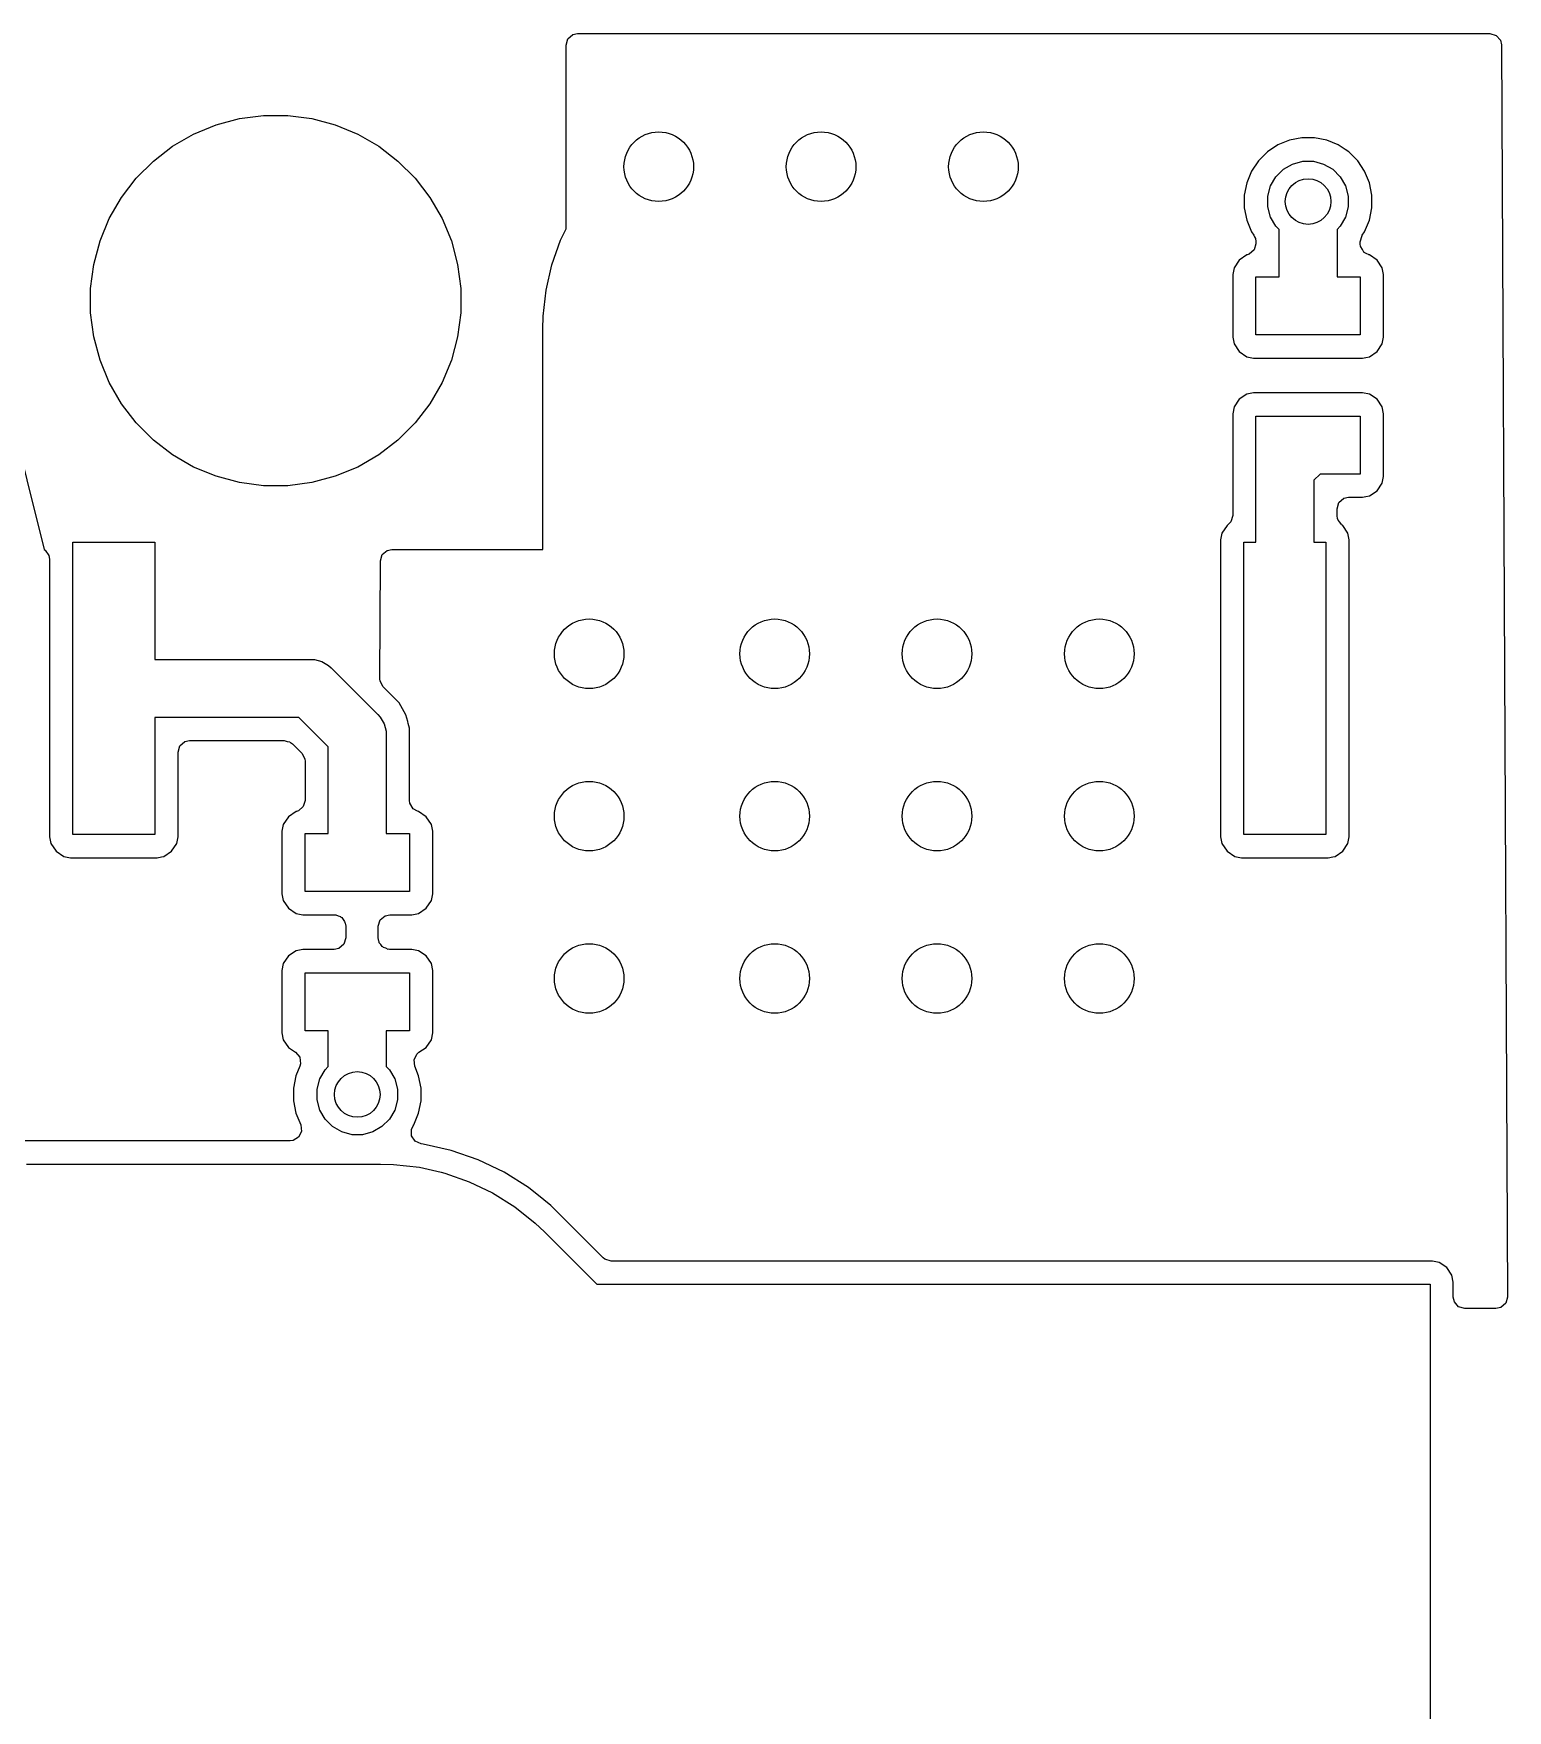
# Model space of a CAD drawing. Extents: x 3.09 to 4.61, y -6.46 to -3.15.
# Drawn here: x 3.97 to 4.606, y -3.876 to -3.153 of the extents above; entities that cross this region are included whole.
import ezdxf

# ---------------------------------------------------------------- set-up
doc = ezdxf.new("R2010")
doc.units = 0
doc.header["$MEASUREMENT"] = 0
doc.layers.add('BLACK', color=7, linetype='CONTINUOUS')

msp = doc.modelspace()

# ---------------------------------------------------------------- linework, layer by layer
at = {"layer": 'BLACK', "linetype": 'CONTINUOUS'}
for p, q in [((4.2, -3.15754), (4.20079, -3.15486)), ((4.2, -3.23677), (4.2, -3.15754)), ((4.20079, -3.15486), (4.2029, -3.15303)), ((4.2029, -3.15303), (4.20496, -3.15258)), ((4.20496, -3.15258), (4.5984, -3.15258)), ((4.5984, -3.15258), (4.60109, -3.15337)), ((4.60109, -3.15337), (4.60292, -3.15548)), ((4.60292, -3.15548), (4.60336, -3.15752)), ((4.60336, -3.15752), (4.60597, -3.69734)), ((4.0592, -3.18925), (4.06957, -3.18789)), ((4.06957, -3.18789), (4.08004, -3.18789)), ((4.08004, -3.18789), (4.09041, -3.18925)), ((4.03942, -3.19597), (4.04909, -3.19196)), ((4.04909, -3.19196), (4.0592, -3.18925)), ((4.09041, -3.18925), (4.10052, -3.19196)), ((4.10052, -3.19196), (4.11019, -3.19597)), ((4.02206, -3.20757), (4.03036, -3.2012)), ((4.03036, -3.2012), (4.03942, -3.19597)), ((4.11019, -3.19597), (4.11925, -3.2012)), ((4.11925, -3.2012), (4.12755, -3.20757)), ((4.50696, -3.20061), (4.50246, -3.20362)), ((4.51197, -3.19854), (4.50696, -3.20061)), ((4.51729, -3.19748), (4.51197, -3.19854)), ((4.51197, -3.19854), (4.51197, -3.19854)), ((4.52271, -3.19748), (4.51729, -3.19748)), ((4.51729, -3.19748), (4.51729, -3.19748)), ((4.52803, -3.19854), (4.52271, -3.19748)), ((4.52271, -3.19748), (4.52271, -3.19748)), ((4.53304, -3.20061), (4.52803, -3.19854)), ((4.53605, -3.20262), (4.53304, -3.20061)), ((4.53754, -3.20362), (4.53605, -3.20262)), ((4.01466, -3.21497), (4.02206, -3.20757)), ((4.12755, -3.20757), (4.13495, -3.21497)), ((4.49862, -3.20746), (4.49561, -3.21196)), ((4.50246, -3.20362), (4.49862, -3.20746)), ((4.49862, -3.20746), (4.49862, -3.20746)), ((4.50246, -3.20362), (4.50246, -3.20362)), ((4.50935, -3.21112), (4.5133, -3.20883)), ((4.5133, -3.20883), (4.51772, -3.20765)), ((4.51772, -3.20765), (4.52228, -3.20765)), ((4.52228, -3.20765), (4.5267, -3.20883)), ((4.5267, -3.20883), (4.53065, -3.21112)), ((4.54138, -3.20746), (4.53754, -3.20362)), ((4.53754, -3.20362), (4.53754, -3.20362)), ((4.54439, -3.21196), (4.54138, -3.20746)), ((4.54138, -3.20746), (4.54138, -3.20746)), ((4.00829, -3.22327), (4.01466, -3.21497)), ((4.13495, -3.21497), (4.14132, -3.22327)), ((4.49354, -3.21697), (4.49248, -3.22229)), ((4.49561, -3.21196), (4.49354, -3.21697)), ((4.49354, -3.21697), (4.49354, -3.21697)), ((4.50383, -3.2183), (4.50612, -3.21435)), ((4.50612, -3.21435), (4.50935, -3.21112)), ((4.53065, -3.21112), (4.53388, -3.21435)), ((4.53388, -3.21435), (4.53617, -3.2183)), ((4.54646, -3.21697), (4.54439, -3.21196)), ((4.54752, -3.22229), (4.54646, -3.21697)), ((4.00305, -3.23233), (4.00829, -3.22327)), ((4.14132, -3.22327), (4.14655, -3.23233)), ((4.49248, -3.22229), (4.49248, -3.22771)), ((4.50265, -3.22272), (4.50383, -3.2183)), ((4.50265, -3.22728), (4.50265, -3.22272)), ((4.53617, -3.2183), (4.53735, -3.22272)), ((4.53735, -3.22272), (4.53735, -3.22728)), ((4.54752, -3.22771), (4.54752, -3.22229)), ((4.49248, -3.22771), (4.49354, -3.23303)), ((4.50383, -3.2317), (4.50265, -3.22728)), ((4.50612, -3.23565), (4.50383, -3.2317)), ((4.53617, -3.2317), (4.53388, -3.23565)), ((4.53735, -3.22728), (4.53617, -3.2317)), ((4.54646, -3.23303), (4.54752, -3.22771)), ((3.99905, -3.242), (4.00305, -3.23233)), ((4.14655, -3.23233), (4.15056, -3.242)), ((4.19761, -3.24173), (4.2, -3.23677)), ((4.49354, -3.23303), (4.49354, -3.23303)), ((4.49354, -3.23303), (4.49561, -3.23804)), ((4.49561, -3.23804), (4.49664, -3.23958)), ((4.5075, -3.23704), (4.50612, -3.23565)), ((4.5075, -3.2575), (4.5075, -3.23704)), ((4.53388, -3.23565), (4.5325, -3.23704)), ((4.5325, -3.23704), (4.5325, -3.2575)), ((4.54336, -3.23958), (4.54439, -3.23804)), ((4.54439, -3.23804), (4.54646, -3.23303)), ((4.54439, -3.23804), (4.54439, -3.23804)), ((4.54439, -3.23804), (4.54439, -3.23804)), ((3.99634, -3.25211), (3.99905, -3.242)), ((4.15056, -3.242), (4.15327, -3.25211)), ((4.19391, -3.25232), (4.19761, -3.24173)), ((4.49669, -3.2459), (4.49458, -3.24773)), ((4.49664, -3.23958), (4.49687, -3.2403)), ((4.49748, -3.24322), (4.49669, -3.2459)), ((4.49687, -3.2403), (4.49728, -3.24094)), ((4.49728, -3.24094), (4.49746, -3.24218)), ((4.49746, -3.24218), (4.49748, -3.24225)), ((4.49748, -3.24225), (4.49748, -3.24234)), ((4.49748, -3.24234), (4.49748, -3.24322)), ((4.54252, -3.24234), (4.54331, -3.23965)), ((4.54252, -3.24322), (4.54252, -3.24234)), ((4.54265, -3.24436), (4.54252, -3.24322)), ((4.54269, -3.24443), (4.54265, -3.24436)), ((4.54272, -3.24461), (4.54269, -3.24443)), ((4.54341, -3.24568), (4.54272, -3.24461)), ((4.54331, -3.23965), (4.54336, -3.23958)), ((4.54404, -3.24679), (4.54341, -3.24568)), ((3.99497, -3.26248), (3.99634, -3.25211)), ((4.15327, -3.25211), (4.15463, -3.26248)), ((4.19141, -3.26325), (4.19391, -3.25232)), ((4.49028, -3.25028), (4.48806, -3.25359)), ((4.49359, -3.24806), (4.49028, -3.25028)), ((4.49373, -3.248), (4.49359, -3.24806)), ((4.49458, -3.24773), (4.49373, -3.248)), ((4.54416, -3.24685), (4.54404, -3.24679)), ((4.54423, -3.24697), (4.54416, -3.24685)), ((4.54539, -3.24749), (4.54423, -3.24697)), ((4.54599, -3.24781), (4.54539, -3.24749)), ((4.54596, -3.24787), (4.54599, -3.24781)), ((4.54641, -3.24806), (4.54596, -3.24787)), ((4.54972, -3.25028), (4.54641, -3.24806)), ((4.55194, -3.25359), (4.54972, -3.25028)), ((4.48806, -3.25359), (4.48748, -3.25651)), ((4.48748, -3.25651), (4.48748, -3.28349)), ((4.4975, -3.2825), (4.4975, -3.2575)), ((4.4975, -3.2575), (4.5075, -3.2575)), ((4.5325, -3.2575), (4.5425, -3.2575)), ((4.5425, -3.2575), (4.5425, -3.2825)), ((4.55252, -3.25651), (4.55194, -3.25359)), ((4.55252, -3.28349), (4.55252, -3.25651)), ((4.55252, -3.25651), (4.55252, -3.25651)), ((4.55252, -3.25651), (4.55252, -3.25651)), ((3.99497, -3.27295), (3.99497, -3.26248)), ((4.15463, -3.26248), (4.15463, -3.27295)), ((4.19016, -3.27439), (4.19141, -3.26325)), ((3.99634, -3.28332), (3.99497, -3.27295)), ((4.15463, -3.27295), (4.15327, -3.28332)), ((4.19, -3.28), (4.19016, -3.27439)), ((4.19, -3.375), (4.19, -3.28)), ((3.99905, -3.29343), (3.99634, -3.28332)), ((4.15327, -3.28332), (4.15056, -3.29343)), ((4.48748, -3.28349), (4.48748, -3.28349)), ((4.48748, -3.28349), (4.48806, -3.28641)), ((4.48806, -3.28641), (4.49028, -3.28972)), ((4.5425, -3.2825), (4.4975, -3.2825)), ((4.54972, -3.28972), (4.55194, -3.28641)), ((4.55194, -3.28641), (4.55252, -3.28349)), ((4.00305, -3.3031), (3.99905, -3.29343)), ((4.15056, -3.29343), (4.14655, -3.3031)), ((4.49028, -3.28972), (4.49359, -3.29194)), ((4.49359, -3.29194), (4.49359, -3.29194)), ((4.49359, -3.29194), (4.49651, -3.29252)), ((4.49651, -3.29252), (4.51704, -3.29252)), ((4.51704, -3.29252), (4.51704, -3.29252)), ((4.51704, -3.29252), (4.52296, -3.29252)), ((4.52296, -3.29252), (4.52296, -3.29252)), ((4.52296, -3.29252), (4.54349, -3.29252)), ((4.54349, -3.29252), (4.54493, -3.29223)), ((4.54349, -3.29252), (4.54349, -3.29252)), ((4.54349, -3.29252), (4.54349, -3.29252)), ((4.54493, -3.29223), (4.54641, -3.29194)), ((4.54641, -3.29194), (4.54972, -3.28972)), ((4.00829, -3.31216), (4.00305, -3.3031)), ((4.14655, -3.3031), (4.14132, -3.31216)), ((4.49028, -3.31028), (4.48806, -3.31359)), ((4.49359, -3.30806), (4.49028, -3.31028)), ((4.49651, -3.30748), (4.49359, -3.30806)), ((4.51704, -3.30748), (4.49651, -3.30748)), ((4.49651, -3.30748), (4.49651, -3.30748)), ((4.52296, -3.30748), (4.51704, -3.30748)), ((4.51704, -3.30748), (4.51704, -3.30748)), ((4.54349, -3.30748), (4.52296, -3.30748)), ((4.52296, -3.30748), (4.52296, -3.30748)), ((4.54641, -3.30806), (4.54349, -3.30748)), ((4.54349, -3.30748), (4.54349, -3.30748)), ((4.54972, -3.31028), (4.54641, -3.30806)), ((4.55194, -3.31359), (4.54972, -3.31028)), ((4.54972, -3.31028), (4.54972, -3.31028)), ((3.96, -3.315), (3.975, -3.375)), ((4.01466, -3.32046), (4.00829, -3.31216)), ((4.14132, -3.31216), (4.13495, -3.32046)), ((4.48806, -3.31359), (4.48748, -3.31651)), ((4.48748, -3.31651), (4.48748, -3.36042)), ((4.4975, -3.3425), (4.4975, -3.3175)), ((4.4975, -3.3175), (4.5425, -3.3175)), ((4.5425, -3.3175), (4.5425, -3.3425)), ((4.55252, -3.31651), (4.55194, -3.31359)), ((4.55194, -3.31359), (4.55194, -3.31359)), ((4.55252, -3.34349), (4.55252, -3.31651)), ((4.55252, -3.31651), (4.55252, -3.31651)), ((4.55252, -3.31651), (4.55252, -3.31651)), ((4.02206, -3.32786), (4.01466, -3.32046)), ((4.13495, -3.32046), (4.12755, -3.32786)), ((4.03036, -3.33423), (4.02206, -3.32786)), ((4.12755, -3.32786), (4.11925, -3.33423)), ((4.03942, -3.33947), (4.03036, -3.33423)), ((4.04909, -3.34347), (4.03942, -3.33947)), ((4.11019, -3.33947), (4.10052, -3.34347)), ((4.11925, -3.33423), (4.11019, -3.33947)), ((4.0592, -3.34618), (4.04909, -3.34347)), ((4.06957, -3.34755), (4.0592, -3.34618)), ((4.09041, -3.34618), (4.08004, -3.34755)), ((4.10052, -3.34347), (4.09041, -3.34618)), ((4.4975, -3.3719), (4.4975, -3.3425)), ((4.52518, -3.3425), (4.5225, -3.34518)), ((4.5225, -3.34518), (4.5225, -3.3719)), ((4.5425, -3.3425), (4.52518, -3.3425)), ((4.54972, -3.34972), (4.55194, -3.34641)), ((4.55194, -3.34641), (4.55252, -3.34349)), ((4.08004, -3.34755), (4.06957, -3.34755)), ((4.53331, -3.3548), (4.53542, -3.35297)), ((4.53542, -3.35297), (4.53748, -3.35252)), ((4.53748, -3.35252), (4.54349, -3.35252)), ((4.54349, -3.35252), (4.54493, -3.35223)), ((4.54349, -3.35252), (4.54349, -3.35252)), ((4.54349, -3.35252), (4.54349, -3.35252)), ((4.54349, -3.35252), (4.54349, -3.35252)), ((4.54493, -3.35223), (4.54641, -3.35194)), ((4.54641, -3.35194), (4.54972, -3.34972)), ((4.48748, -3.36042), (4.48669, -3.3631)), ((4.53252, -3.35748), (4.53331, -3.3548)), ((4.53252, -3.36042), (4.53252, -3.35748)), ((4.53272, -3.36182), (4.53252, -3.36042)), ((4.53285, -3.36202), (4.53272, -3.36182)), ((4.48286, -3.36799), (4.48228, -3.37091)), ((4.48508, -3.36468), (4.48286, -3.36799)), ((4.48528, -3.36454), (4.48508, -3.36468)), ((4.48508, -3.36468), (4.48508, -3.36468)), ((4.48669, -3.3631), (4.48528, -3.36454)), ((4.53293, -3.3624), (4.53285, -3.36202)), ((4.53364, -3.36324), (4.53293, -3.3624)), ((4.53423, -3.36417), (4.53364, -3.36324)), ((4.53452, -3.3643), (4.53423, -3.36417)), ((4.53472, -3.36454), (4.53452, -3.3643)), ((4.53492, -3.36468), (4.53472, -3.36454)), ((4.53714, -3.36799), (4.53492, -3.36468)), ((4.53492, -3.36468), (4.53492, -3.36468)), ((4.53772, -3.37091), (4.53714, -3.36799)), ((4.53714, -3.36799), (4.53714, -3.36799)), ((4.53714, -3.36799), (4.53714, -3.36799)), ((3.975, -3.375), (3.975, -3.375)), ((3.975, -3.375), (3.975, -3.375)), ((3.975, -3.375), (3.97537, -3.37529)), ((3.97537, -3.37529), (3.977, -3.37756)), ((3.9873, -3.4979), (3.9873, -3.3719)), ((3.9873, -3.3719), (4.0227, -3.3719)), ((4.0227, -3.3719), (4.0227, -3.4224)), ((4.12077, -3.37725), (4.1229, -3.37544)), ((4.1229, -3.37544), (4.12493, -3.375)), ((4.12493, -3.375), (4.19, -3.375)), ((4.48228, -3.37091), (4.48228, -3.49889)), ((4.4923, -3.4979), (4.4923, -3.3719)), ((4.4923, -3.3719), (4.4975, -3.3719)), ((4.5225, -3.3719), (4.5277, -3.3719)), ((4.5277, -3.3719), (4.5277, -3.4979)), ((4.53772, -3.49889), (4.53772, -3.37091)), ((3.977, -3.37756), (3.97728, -3.3792)), ((3.97728, -3.3792), (3.97728, -3.49889)), ((4.11968, -3.43075), (4.11997, -3.37993)), ((4.11997, -3.37993), (4.12077, -3.37725)), ((4.0227, -3.4224), (4.0899, -3.4224)), ((4.0899, -3.4224), (4.09153, -3.42251)), ((4.09153, -3.42251), (4.09468, -3.42335)), ((4.09468, -3.42335), (4.09751, -3.42498)), ((4.09751, -3.42498), (4.09874, -3.42606)), ((4.09874, -3.42606), (4.11884, -3.44616)), ((4.11979, -3.43183), (4.11968, -3.43075)), ((4.12113, -3.43428), (4.11979, -3.43183)), ((4.12802, -3.44117), (4.12113, -3.43428)), ((4.13099, -3.44631), (4.12802, -3.44117)), ((4.08472, -3.4474), (4.0227, -3.4474)), ((4.0227, -3.4474), (4.0227, -3.4979)), ((4.0975, -3.46018), (4.08472, -3.4474)), ((4.11884, -3.44616), (4.11992, -3.44739)), ((4.11992, -3.44739), (4.12155, -3.45022)), ((4.13177, -3.44924), (4.13099, -3.44631)), ((4.12155, -3.45022), (4.12239, -3.45337)), ((4.12239, -3.45337), (4.1225, -3.455)), ((4.1225, -3.455), (4.1225, -3.4975)), ((4.13198, -3.45003), (4.13177, -3.44924)), ((4.13252, -3.45204), (4.13198, -3.45003)), ((4.13198, -3.45003), (4.13198, -3.45003)), ((4.13252, -3.48322), (4.13252, -3.45204)), ((4.03272, -3.46238), (4.03351, -3.4597)), ((4.03272, -3.49889), (4.03272, -3.46238)), ((4.03351, -3.4597), (4.03562, -3.45787)), ((4.03562, -3.45787), (4.03768, -3.45742)), ((4.03768, -3.45742), (4.07852, -3.45742)), ((4.07852, -3.45742), (4.0797, -3.45777)), ((4.0797, -3.45777), (4.08089, -3.45803)), ((4.08089, -3.45803), (4.0811, -3.45818)), ((4.0811, -3.45818), (4.0812, -3.45821)), ((4.0812, -3.45821), (4.08202, -3.45887)), ((4.08202, -3.45887), (4.08603, -3.46287)), ((4.08603, -3.46287), (4.08737, -3.46533)), ((4.0975, -3.4975), (4.0975, -3.46018)), ((4.08737, -3.46533), (4.08748, -3.46638)), ((4.08748, -3.46638), (4.08748, -3.48322)), ((4.08748, -3.48322), (4.08669, -3.4859)), ((4.13265, -3.48436), (4.13252, -3.48322)), ((4.13404, -3.48679), (4.13265, -3.48436)), ((4.08028, -3.49028), (4.07806, -3.49359)), ((4.08359, -3.48806), (4.08028, -3.49028)), ((4.08373, -3.488), (4.08359, -3.48806)), ((4.08458, -3.48773), (4.08373, -3.488)), ((4.08669, -3.4859), (4.08458, -3.48773)), ((4.13599, -3.48781), (4.13404, -3.48679)), ((4.13596, -3.48787), (4.13599, -3.48781)), ((4.13641, -3.48806), (4.13596, -3.48787)), ((4.13972, -3.49028), (4.13641, -3.48806)), ((4.14194, -3.49359), (4.13972, -3.49028)), ((3.97728, -3.49889), (3.97728, -3.49889)), ((3.97728, -3.49889), (3.97786, -3.50181)), ((4.0227, -3.4979), (3.9873, -3.4979)), ((4.03214, -3.50181), (4.03272, -3.49889)), ((4.07806, -3.49359), (4.07748, -3.49651)), ((4.07748, -3.49651), (4.07748, -3.52349)), ((4.0875, -3.5225), (4.0875, -3.4975)), ((4.0875, -3.4975), (4.0975, -3.4975)), ((4.1225, -3.4975), (4.1325, -3.4975)), ((4.1325, -3.4975), (4.1325, -3.5225)), ((4.14252, -3.49651), (4.14194, -3.49359)), ((4.14252, -3.52349), (4.14252, -3.49651)), ((4.14252, -3.49651), (4.14252, -3.49651)), ((4.14252, -3.49651), (4.14252, -3.49651)), ((4.48228, -3.49889), (4.48228, -3.49889)), ((4.48228, -3.49889), (4.48286, -3.50181)), ((4.5277, -3.4979), (4.4923, -3.4979)), ((4.53714, -3.50181), (4.53772, -3.49889)), ((3.97786, -3.50181), (3.98008, -3.50512)), ((3.98008, -3.50512), (3.98339, -3.50734)), ((4.02661, -3.50734), (4.02992, -3.50512)), ((4.02992, -3.50512), (4.03214, -3.50181)), ((4.48286, -3.50181), (4.48508, -3.50512)), ((4.48508, -3.50512), (4.48839, -3.50734)), ((4.53161, -3.50734), (4.53492, -3.50512)), ((4.53492, -3.50512), (4.53714, -3.50181)), ((3.98339, -3.50734), (3.98339, -3.50734)), ((3.98339, -3.50734), (3.98631, -3.50792)), ((3.98631, -3.50792), (4.02369, -3.50792)), ((4.02369, -3.50792), (4.02563, -3.50753)), ((4.02369, -3.50792), (4.02369, -3.50792)), ((4.02369, -3.50792), (4.02369, -3.50792)), ((4.02563, -3.50753), (4.02661, -3.50734)), ((4.48839, -3.50734), (4.48839, -3.50734)), ((4.48839, -3.50734), (4.49131, -3.50792)), ((4.49131, -3.50792), (4.52869, -3.50792)), ((4.52869, -3.50792), (4.53063, -3.50753)), ((4.52869, -3.50792), (4.52869, -3.50792)), ((4.52869, -3.50792), (4.52869, -3.50792)), ((4.53063, -3.50753), (4.53161, -3.50734)), ((4.07748, -3.52349), (4.07748, -3.52349)), ((4.07748, -3.52349), (4.07806, -3.52641)), ((4.07806, -3.52641), (4.08028, -3.52972)), ((4.1325, -3.5225), (4.0875, -3.5225)), ((4.13972, -3.52972), (4.14194, -3.52641)), ((4.14194, -3.52641), (4.14252, -3.52349)), ((4.08028, -3.52972), (4.08359, -3.53194)), ((4.08359, -3.53194), (4.08359, -3.53194)), ((4.08359, -3.53194), (4.08651, -3.53252)), ((4.08651, -3.53252), (4.10004, -3.53252)), ((4.10004, -3.53252), (4.10039, -3.53262)), ((4.10039, -3.53262), (4.10075, -3.53257)), ((4.10075, -3.53257), (4.10171, -3.53301)), ((4.10171, -3.53301), (4.10272, -3.53331)), ((4.10272, -3.53331), (4.10296, -3.53358)), ((4.10296, -3.53358), (4.10329, -3.53373)), ((4.10329, -3.53373), (4.10386, -3.53462)), ((4.10386, -3.53462), (4.10455, -3.53542)), ((4.10455, -3.53542), (4.10464, -3.53584)), ((4.11906, -3.53745), (4.11987, -3.53477)), ((4.11987, -3.53477), (4.12199, -3.53296)), ((4.12199, -3.53296), (4.12402, -3.53252)), ((4.12402, -3.53252), (4.13349, -3.53252)), ((4.13349, -3.53252), (4.13493, -3.53223)), ((4.13349, -3.53252), (4.13349, -3.53252)), ((4.13349, -3.53252), (4.13349, -3.53252)), ((4.13349, -3.53252), (4.13349, -3.53252)), ((4.13493, -3.53223), (4.13641, -3.53194)), ((4.13641, -3.53194), (4.13972, -3.52972)), ((4.105, -3.54252), (4.10421, -3.5452)), ((4.10464, -3.53584), (4.1048, -3.53608)), ((4.1048, -3.53608), (4.105, -3.53748)), ((4.105, -3.53748), (4.105, -3.54252)), ((4.11903, -3.54249), (4.11906, -3.53745)), ((4.11923, -3.54389), (4.11903, -3.54249)), ((4.08359, -3.54806), (4.08028, -3.55028)), ((4.08651, -3.54748), (4.08359, -3.54806)), ((4.10004, -3.54748), (4.08651, -3.54748)), ((4.08651, -3.54748), (4.08651, -3.54748)), ((4.1021, -3.54703), (4.10004, -3.54748)), ((4.10421, -3.5452), (4.1021, -3.54703)), ((4.11939, -3.54414), (4.11923, -3.54389)), ((4.11948, -3.54458), (4.11939, -3.54414)), ((4.12016, -3.54537), (4.11948, -3.54458)), ((4.12072, -3.54625), (4.12016, -3.54537)), ((4.12107, -3.54641), (4.12072, -3.54625)), ((4.12131, -3.54669), (4.12107, -3.54641)), ((4.12231, -3.54699), (4.12131, -3.54669)), ((4.12326, -3.54743), (4.12231, -3.54699)), ((4.12363, -3.54737), (4.12326, -3.54743)), ((4.12399, -3.54748), (4.12363, -3.54737)), ((4.13349, -3.54748), (4.12399, -3.54748)), ((4.13641, -3.54806), (4.13349, -3.54748)), ((4.13349, -3.54748), (4.13349, -3.54748)), ((4.13972, -3.55028), (4.13641, -3.54806)), ((4.07806, -3.55359), (4.07748, -3.55651)), ((4.07748, -3.55651), (4.07748, -3.58349)), ((4.08028, -3.55028), (4.07806, -3.55359)), ((4.14194, -3.55359), (4.13972, -3.55028)), ((4.14252, -3.55651), (4.14194, -3.55359)), ((4.14252, -3.58349), (4.14252, -3.55651)), ((4.14252, -3.55651), (4.14252, -3.55651)), ((4.14252, -3.55651), (4.14252, -3.55651)), ((4.0875, -3.5825), (4.0875, -3.5575)), ((4.0875, -3.5575), (4.1325, -3.5575)), ((4.1325, -3.5575), (4.1325, -3.5825)), ((4.07748, -3.58349), (4.07748, -3.58349)), ((4.07748, -3.58349), (4.07806, -3.58641)), ((4.0975, -3.5825), (4.0875, -3.5825)), ((4.0975, -3.59796), (4.0975, -3.5825)), ((4.1325, -3.5825), (4.1225, -3.5825)), ((4.1225, -3.5825), (4.1225, -3.59796)), ((4.14194, -3.58641), (4.14252, -3.58349)), ((4.07806, -3.58641), (4.07806, -3.58641)), ((4.07806, -3.58641), (4.08028, -3.58972)), ((4.08028, -3.58972), (4.08342, -3.59182)), ((4.08342, -3.59182), (4.08521, -3.59397)), ((4.13445, -3.59507), (4.13571, -3.59257)), ((4.13571, -3.59257), (4.13658, -3.59182)), ((4.13658, -3.59182), (4.13972, -3.58972)), ((4.13972, -3.58972), (4.14194, -3.58641)), ((4.08525, -3.59785), (4.08354, -3.60197)), ((4.08521, -3.59397), (4.08556, -3.59674)), ((4.08556, -3.59674), (4.08525, -3.59785)), ((4.09383, -3.6033), (4.09612, -3.59935)), ((4.09612, -3.59935), (4.0975, -3.59796)), ((4.1225, -3.59796), (4.12388, -3.59935)), ((4.12388, -3.59935), (4.12617, -3.6033)), ((4.13475, -3.59785), (4.13445, -3.59507)), ((4.13646, -3.60197), (4.13475, -3.59785)), ((4.08354, -3.60197), (4.08248, -3.60729)), ((4.08248, -3.60729), (4.08248, -3.60729)), ((4.08248, -3.60729), (4.08248, -3.61271)), ((4.08354, -3.60197), (4.08354, -3.60197)), ((4.09265, -3.60772), (4.09383, -3.6033)), ((4.09265, -3.61228), (4.09265, -3.60772)), ((4.12617, -3.6033), (4.12735, -3.60772)), ((4.12735, -3.60772), (4.12735, -3.61228)), ((4.13752, -3.60729), (4.13646, -3.60197)), ((4.13752, -3.61271), (4.13752, -3.60729)), ((4.08248, -3.61271), (4.08354, -3.61803)), ((4.09383, -3.6167), (4.09265, -3.61228)), ((4.12735, -3.61228), (4.12617, -3.6167)), ((4.13646, -3.61803), (4.13752, -3.61271)), ((4.08354, -3.61803), (4.08561, -3.62304)), ((4.09612, -3.62065), (4.09383, -3.6167)), ((4.09935, -3.62388), (4.09612, -3.62065)), ((4.12388, -3.62065), (4.12065, -3.62388)), ((4.12617, -3.6167), (4.12388, -3.62065)), ((4.13439, -3.62304), (4.13646, -3.61803)), ((4.0847, -3.6284), (4.08229, -3.62983)), ((4.08595, -3.6259), (4.0847, -3.6284)), ((4.08561, -3.62304), (4.08561, -3.62304)), ((4.08561, -3.62304), (4.08565, -3.62312)), ((4.08565, -3.62312), (4.08595, -3.6259)), ((4.1033, -3.62617), (4.09935, -3.62388)), ((4.10772, -3.62735), (4.1033, -3.62617)), ((4.11228, -3.62735), (4.10772, -3.62735)), ((4.1167, -3.62617), (4.11228, -3.62735)), ((4.12065, -3.62388), (4.1167, -3.62617)), ((4.13335, -3.62509), (4.13402, -3.62358)), ((4.13343, -3.62788), (4.13335, -3.62509)), ((4.13502, -3.63018), (4.13343, -3.62788)), ((4.13402, -3.62358), (4.13439, -3.62304)), ((4.08106, -3.62998), (3.96112, -3.62998)), ((4.08229, -3.62983), (4.08106, -3.62998)), ((4.13759, -3.63127), (4.13502, -3.63018)), ((4.13846, -3.63136), (4.13759, -3.63127)), ((4.15051, -3.63411), (4.13846, -3.63136)), ((4.13846, -3.63136), (4.13846, -3.63136)), ((4.16217, -3.63819), (4.15051, -3.63411)), ((4.15051, -3.63411), (4.15051, -3.63411)), ((3.9673, -3.64), (4.12, -3.64)), ((4.12, -3.64), (4.12561, -3.64016)), ((4.12561, -3.64016), (4.13675, -3.64141)), ((4.13675, -3.64141), (4.14614, -3.64356)), ((4.14614, -3.64356), (4.14768, -3.64391)), ((4.14768, -3.64391), (4.15827, -3.64761)), ((4.16217, -3.6382), (4.16217, -3.6382)), ((4.16217, -3.6382), (4.16217, -3.63819)), ((4.16217, -3.63819), (4.16217, -3.63819)), ((4.1733, -3.64356), (4.16217, -3.6382)), ((4.16217, -3.6382), (4.16217, -3.6382)), ((4.18377, -3.65013), (4.1733, -3.64356)), ((4.1733, -3.64356), (4.1733, -3.64356)), ((4.15827, -3.64761), (4.16837, -3.65248)), ((4.19045, -3.65547), (4.18377, -3.65013)), ((4.18377, -3.65013), (4.18377, -3.65013)), ((4.16837, -3.65248), (4.17787, -3.65844)), ((4.19343, -3.65784), (4.19045, -3.65547)), ((4.21597, -3.68038), (4.19343, -3.65784)), ((4.17787, -3.65844), (4.18663, -3.66544)), ((4.18663, -3.66544), (4.19071, -3.66929)), ((4.19071, -3.66929), (4.21327, -3.69185)), ((4.21679, -3.68104), (4.21597, -3.68038)), ((4.21948, -3.68183), (4.21679, -3.68104)), ((4.57359, -3.68183), (4.21948, -3.68183)), ((4.57651, -3.68241), (4.57359, -3.68183)), ((4.57359, -3.68183), (4.57359, -3.68183)), ((4.57982, -3.68463), (4.57651, -3.68241)), ((4.58204, -3.68794), (4.57982, -3.68463)), ((4.21327, -3.69185), (4.5726, -3.69185)), ((4.5726, -3.69185), (4.5726, -3.89017)), ((4.58262, -3.69086), (4.58204, -3.68794)), ((4.58262, -3.69736), (4.58262, -3.69086)), ((4.58262, -3.69086), (4.58262, -3.69086)), ((4.58307, -3.69942), (4.58262, -3.69736)), ((4.5849, -3.70154), (4.58307, -3.69942)), ((4.58758, -3.70232), (4.5849, -3.70154)), ((4.6052, -3.70002), (4.6031, -3.70186)), ((4.60597, -3.69734), (4.6052, -3.70002)), ((4.60101, -3.70232), (4.58758, -3.70232)), ((4.6031, -3.70186), (4.60101, -3.70232))]:
    msp.add_line(p, q, dxfattribs=at)
at = {"layer": 'BLACK'}
for centre, radius in [((4.24, -3.21), 0.015), ((4.31, -3.21), 0.015), ((4.38, -3.21), 0.015), ((4.52, -3.225), 0.00984), ((4.21, -3.42), 0.015), ((4.29, -3.42), 0.015), ((4.36, -3.42), 0.015), ((4.43, -3.42), 0.015), ((4.21, -3.49), 0.015), ((4.29, -3.49), 0.015), ((4.36, -3.49), 0.015), ((4.43, -3.49), 0.015), ((4.21, -3.56), 0.015), ((4.29, -3.56), 0.015), ((4.36, -3.56), 0.015), ((4.43, -3.56), 0.015), ((4.11, -3.61), 0.00984)]:
    msp.add_circle(centre, radius, dxfattribs=at)

doc.saveas('drawing.dxf')
